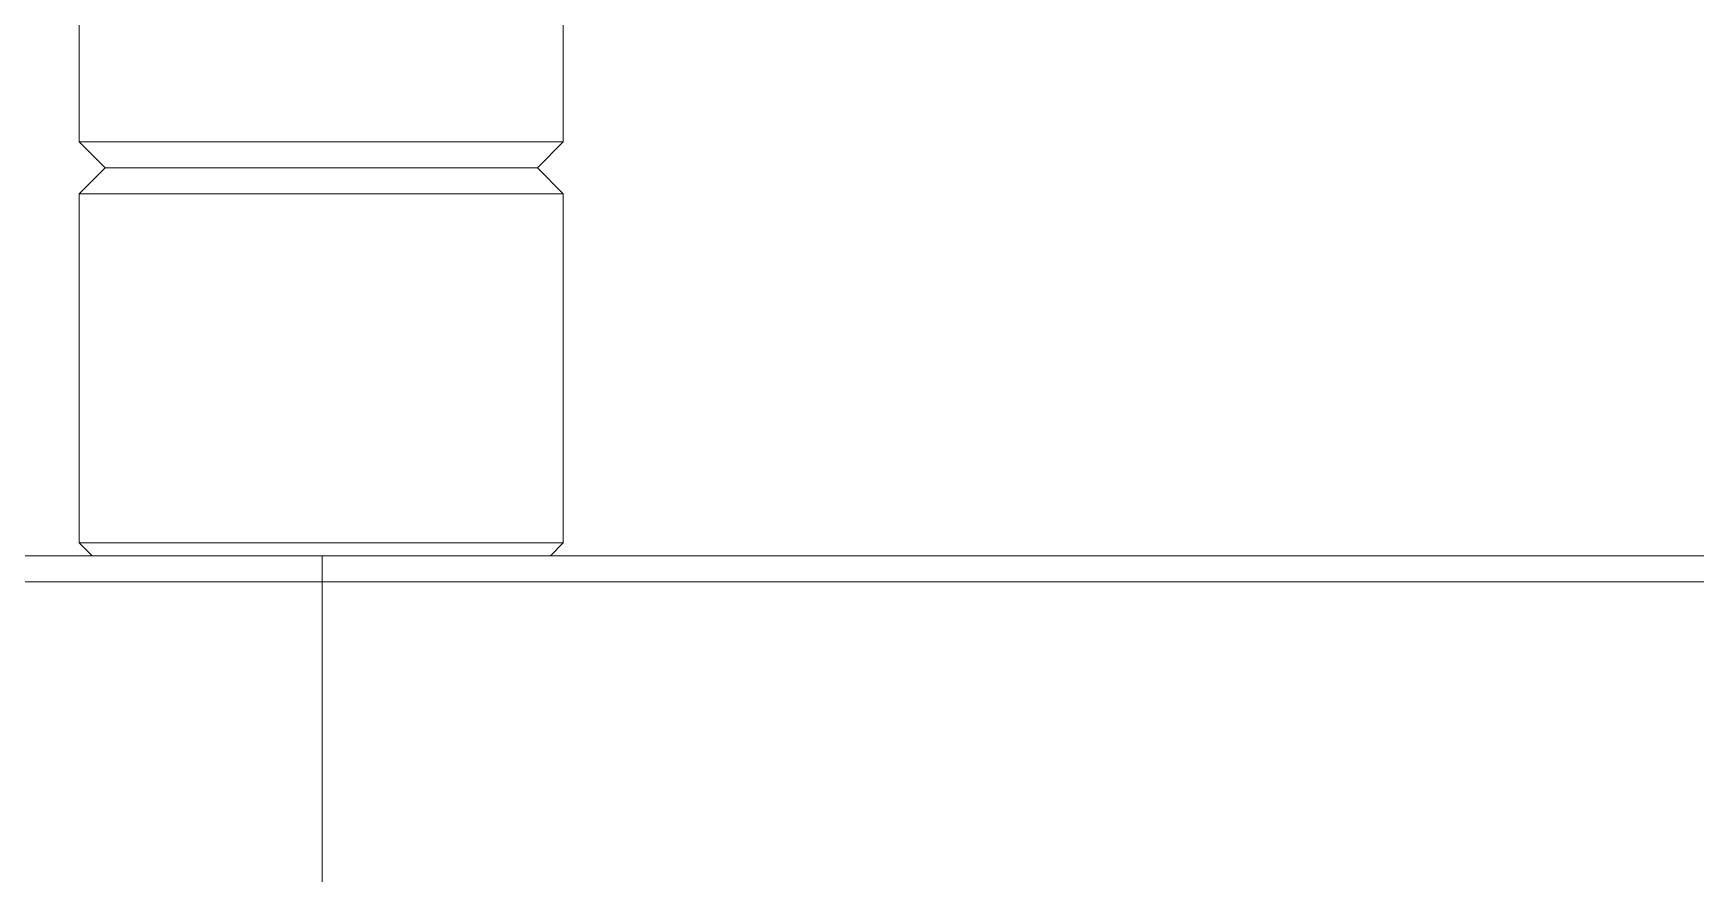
# Model space of a CAD drawing. Header units: millimetres. Extents: x 2 to 278, y 1 to 215.
# Drawn here: x 125.91 to 150.37, y 70.64 to 83.02 of the extents above; entities that cross this region are included whole.
import ezdxf

# ---------------------------------------------------------------- set-up
doc = ezdxf.new("R2010")
doc.units = ezdxf.units.MM

msp = doc.modelspace()

# ---------------------------------------------------------------- linework, layer by layer
at = {"color": 7, "linetype": 'Continuous', "lineweight": 0}
for p, q in [((126.585, 94.644), (126.585, 81.418)), ((133.709, 81.418), (133.709, 94.644)), ((126.585, 81.418), (126.966, 81.037)), ((130.147, 81.418), (126.585, 81.418)), ((133.709, 81.418), (130.147, 81.418)), ((133.328, 81.037), (133.709, 81.418)), ((126.966, 81.037), (126.585, 80.656)), ((130.147, 81.037), (126.966, 81.037)), ((133.328, 81.037), (130.147, 81.037)), ((133.709, 80.656), (133.328, 81.037)), ((126.585, 80.656), (126.585, 75.513)), ((130.147, 80.656), (126.585, 80.656)), ((133.709, 80.656), (130.147, 80.656)), ((133.709, 75.513), (133.709, 80.656)), ((126.585, 75.513), (126.775, 75.322)), ((126.585, 75.513), (133.709, 75.513)), ((133.519, 75.322), (133.709, 75.513)), ((124.218, 75.322), (130.162, 75.322)), ((130.162, 75.322), (130.162, 74.941)), ((130.162, 75.322), (151.181, 75.322)), ((130.162, 74.941), (123.837, 74.941)), ((151.014, 74.941), (130.162, 74.941)), ((130.162, 74.941), (130.162, 58.939))]:
    msp.add_line(p, q, dxfattribs=at)

doc.saveas('drawing.dxf')
